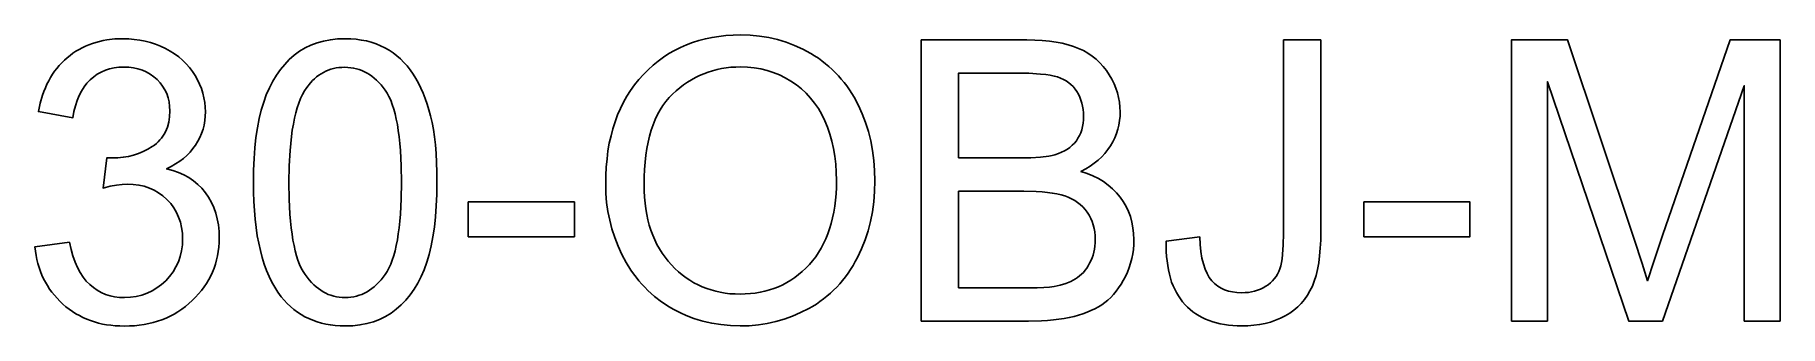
# Model space of a CAD drawing. Header units: millimetres. Extents: x -6.6 to 6.6, y -1.1 to 1.1.
import ezdxf

# ---------------------------------------------------------------- set-up
doc = ezdxf.new("R2010")
doc.units = ezdxf.units.MM
doc.layers.add('LASER_MARK', color=7, linetype='Continuous')

msp = doc.modelspace()

# ---------------------------------------------------------------- linework, layer by layer
at = {"layer": 'LASER_MARK'}
for points in [[(-6.326, -0.467), (-6.587, -0.501), (-6.583, -0.534), (-6.578, -0.566), (-6.572, -0.597), (-6.564, -0.628), (-6.555, -0.658), (-6.545, -0.687), (-6.534, -0.715), (-6.521, -0.742), (-6.507, -0.769), (-6.492, -0.794), (-6.476, -0.82), (-6.459, -0.844), (-6.44, -0.867), (-6.42, -0.89), (-6.399, -0.912), (-6.376, -0.933), (-6.353, -0.954), (-6.328, -0.972), (-6.303, -0.99), (-6.278, -1.006), (-6.251, -1.021), (-6.224, -1.035), (-6.196, -1.047), (-6.168, -1.058), (-6.138, -1.068), (-6.108, -1.077), (-6.077, -1.084), (-6.046, -1.09), (-6.013, -1.094), (-5.98, -1.097), (-5.946, -1.099), (-5.912, -1.1), (-5.873, -1.099), (-5.836, -1.097), (-5.799, -1.093), (-5.763, -1.088), (-5.728, -1.081), (-5.694, -1.073), (-5.661, -1.063), (-5.628, -1.052), (-5.597, -1.039), (-5.566, -1.024), (-5.536, -1.009), (-5.507, -0.991), (-5.478, -0.972), (-5.451, -0.952), (-5.424, -0.93), (-5.399, -0.907), (-5.374, -0.882), (-5.351, -0.857), (-5.33, -0.831), (-5.31, -0.804), (-5.292, -0.777), (-5.275, -0.749), (-5.26, -0.721), (-5.246, -0.692), (-5.234, -0.662), (-5.224, -0.632), (-5.215, -0.6), (-5.208, -0.569), (-5.203, -0.536), (-5.199, -0.503), (-5.196, -0.469), (-5.196, -0.435), (-5.197, -0.384), (-5.202, -0.336), (-5.21, -0.29), (-5.222, -0.246), (-5.236, -0.204), (-5.254, -0.165), (-5.276, -0.127), (-5.3, -0.092), (-5.327, -0.059), (-5.357, -0.029), (-5.39, -0.002), (-5.425, 0.022), (-5.463, 0.043), (-5.504, 0.061), (-5.547, 0.076), (-5.593, 0.088), (-5.558, 0.106), (-5.525, 0.125), (-5.494, 0.145), (-5.466, 0.167), (-5.439, 0.19), (-5.415, 0.214), (-5.394, 0.241), (-5.374, 0.268), (-5.357, 0.297), (-5.342, 0.326), (-5.329, 0.356), (-5.318, 0.387), (-5.31, 0.419), (-5.305, 0.452), (-5.301, 0.485), (-5.3, 0.519), (-5.301, 0.555), (-5.305, 0.59), (-5.311, 0.625), (-5.319, 0.66), (-5.33, 0.694), (-5.344, 0.727), (-5.359, 0.76), (-5.378, 0.793), (-5.398, 0.824), (-5.421, 0.854), (-5.445, 0.882), (-5.472, 0.908), (-5.501, 0.933), (-5.533, 0.956), (-5.566, 0.977), (-5.601, 0.996), (-5.638, 1.014), (-5.676, 1.029), (-5.715, 1.042), (-5.755, 1.052), (-5.795, 1.061), (-5.837, 1.066), (-5.879, 1.07), (-5.922, 1.071), (-5.983, 1.069), (-6.043, 1.062), (-6.071, 1.057), (-6.099, 1.051), (-6.127, 1.043), (-6.153, 1.035), (-6.179, 1.025), (-6.205, 1.015), (-6.229, 1.003), (-6.254, 0.99), (-6.277, 0.976), (-6.3, 0.961), (-6.322, 0.944), (-6.343, 0.927), (-6.364, 0.908), (-6.384, 0.889), (-6.403, 0.869), (-6.421, 0.847), (-6.438, 0.825), (-6.454, 0.802), (-6.469, 0.778), (-6.483, 0.753), (-6.496, 0.727), (-6.508, 0.7), (-6.519, 0.673), (-6.529, 0.644), (-6.547, 0.584), (-6.561, 0.52), (-6.3, 0.474), (-6.292, 0.52), (-6.281, 0.564), (-6.268, 0.604), (-6.253, 0.641), (-6.235, 0.676), (-6.216, 0.707), (-6.194, 0.735), (-6.17, 0.761), (-6.143, 0.783), (-6.116, 0.803), (-6.086, 0.819), (-6.055, 0.833), (-6.023, 0.843), (-5.989, 0.851), (-5.953, 0.855), (-5.916, 0.857), (-5.878, 0.855), (-5.843, 0.851), (-5.809, 0.843), (-5.776, 0.833), (-5.746, 0.82), (-5.717, 0.804), (-5.69, 0.784), (-5.665, 0.762), (-5.642, 0.738), (-5.623, 0.712), (-5.606, 0.685), (-5.592, 0.656), (-5.582, 0.625), (-5.574, 0.593), (-5.57, 0.56), (-5.568, 0.525), (-5.57, 0.481), (-5.576, 0.44), (-5.587, 0.402), (-5.594, 0.384), (-5.601, 0.367), (-5.61, 0.351), (-5.62, 0.335), (-5.631, 0.32), (-5.643, 0.306), (-5.656, 0.292), (-5.67, 0.28), (-5.685, 0.268), (-5.701, 0.257), (-5.735, 0.236), (-5.77, 0.218), (-5.806, 0.204), (-5.843, 0.191), (-5.881, 0.182), (-5.92, 0.175), (-5.96, 0.171), (-6.001, 0.17), (-6.043, 0.172), (-6.072, -0.057), (-6.02, -0.044), (-5.971, -0.035), (-5.928, -0.029), (-5.888, -0.028), (-5.844, -0.029), (-5.802, -0.035), (-5.762, -0.044), (-5.723, -0.057), (-5.687, -0.073), (-5.653, -0.093), (-5.62, -0.117), (-5.59, -0.144), (-5.562, -0.174), (-5.538, -0.206), (-5.518, -0.241), (-5.502, -0.277), (-5.489, -0.315), (-5.48, -0.355), (-5.474, -0.397), (-5.472, -0.441), (-5.474, -0.487), (-5.48, -0.531), (-5.49, -0.573), (-5.504, -0.614), (-5.522, -0.652), (-5.544, -0.689), (-5.57, -0.724), (-5.599, -0.757), (-5.632, -0.786), (-5.666, -0.812), (-5.702, -0.834), (-5.74, -0.852), (-5.78, -0.866), (-5.822, -0.876), (-5.865, -0.882), (-5.91, -0.884), (-5.948, -0.883), (-5.985, -0.878), (-6.02, -0.87), (-6.053, -0.86), (-6.086, -0.846), (-6.116, -0.829), (-6.145, -0.809), (-6.173, -0.786), (-6.199, -0.76), (-6.223, -0.73), (-6.245, -0.695), (-6.265, -0.657), (-6.284, -0.616), (-6.3, -0.57), (-6.314, -0.52)], [(-4.86, 0.592), (-4.878, 0.532), (-4.894, 0.468), (-4.907, 0.399), (-4.918, 0.326), (-4.927, 0.247), (-4.933, 0.165), (-4.936, 0.077), (-4.938, -0.014), (-4.937, -0.088), (-4.934, -0.159), (-4.93, -0.227), (-4.925, -0.293), (-4.917, -0.356), (-4.908, -0.417), (-4.897, -0.474), (-4.885, -0.53), (-4.871, -0.582), (-4.856, -0.632), (-4.838, -0.68), (-4.819, -0.725), (-4.799, -0.767), (-4.777, -0.807), (-4.753, -0.844), (-4.728, -0.878), (-4.705, -0.905), (-4.682, -0.93), (-4.657, -0.953), (-4.632, -0.975), (-4.605, -0.994), (-4.577, -1.012), (-4.549, -1.029), (-4.519, -1.043), (-4.489, -1.056), (-4.457, -1.068), (-4.424, -1.077), (-4.39, -1.085), (-4.356, -1.091), (-4.32, -1.095), (-4.283, -1.098), (-4.245, -1.099), (-4.188, -1.097), (-4.133, -1.091), (-4.081, -1.081), (-4.032, -1.067), (-3.985, -1.05), (-3.94, -1.028), (-3.898, -1.003), (-3.859, -0.973), (-3.822, -0.94), (-3.787, -0.904), (-3.755, -0.864), (-3.725, -0.822), (-3.697, -0.776), (-3.672, -0.726), (-3.649, -0.674), (-3.629, -0.618), (-3.611, -0.558), (-3.595, -0.494), (-3.582, -0.426), (-3.571, -0.352), (-3.563, -0.275), (-3.557, -0.192), (-3.553, -0.106), (-3.552, -0.014), (-3.553, 0.062), (-3.555, 0.135), (-3.559, 0.204), (-3.564, 0.269), (-3.571, 0.33), (-3.579, 0.386), (-3.589, 0.439), (-3.6, 0.488), (-3.613, 0.533), (-3.626, 0.577), (-3.641, 0.619), (-3.657, 0.66), (-3.674, 0.698), (-3.692, 0.735), (-3.711, 0.77), (-3.732, 0.804), (-3.754, 0.835), (-3.777, 0.865), (-3.801, 0.892), (-3.827, 0.918), (-3.855, 0.942), (-3.883, 0.964), (-3.913, 0.984), (-3.945, 1.002), (-3.978, 1.018), (-4.012, 1.032), (-4.048, 1.044), (-4.084, 1.054), (-4.123, 1.061), (-4.162, 1.067), (-4.203, 1.07), (-4.245, 1.071), (-4.302, 1.069), (-4.356, 1.063), (-4.408, 1.053), (-4.457, 1.04), (-4.504, 1.022), (-4.548, 1.001), (-4.59, 0.976), (-4.63, 0.946), (-4.667, 0.914), (-4.701, 0.877), (-4.734, 0.838), (-4.764, 0.795), (-4.791, 0.75), (-4.817, 0.7), (-4.84, 0.648)], [(-1.994, 0.801), (-2.029, 0.762), (-2.061, 0.722), (-2.091, 0.68), (-2.118, 0.637), (-2.144, 0.591), (-2.167, 0.544), (-2.188, 0.495), (-2.207, 0.444), (-2.224, 0.391), (-2.238, 0.337), (-2.251, 0.281), (-2.261, 0.223), (-2.268, 0.163), (-2.274, 0.101), (-2.277, 0.038), (-2.278, -0.028), (-2.276, -0.097), (-2.271, -0.166), (-2.261, -0.233), (-2.248, -0.3), (-2.231, -0.366), (-2.21, -0.431), (-2.185, -0.495), (-2.157, -0.558), (-2.124, -0.619), (-2.088, -0.677), (-2.069, -0.704), (-2.049, -0.731), (-2.028, -0.757), (-2.006, -0.782), (-1.983, -0.807), (-1.96, -0.83), (-1.935, -0.853), (-1.91, -0.875), (-1.856, -0.916), (-1.799, -0.954), (-1.769, -0.971), (-1.738, -0.988), (-1.708, -1.003), (-1.676, -1.017), (-1.645, -1.03), (-1.612, -1.042), (-1.58, -1.053), (-1.546, -1.062), (-1.513, -1.071), (-1.478, -1.078), (-1.408, -1.089), (-1.336, -1.096), (-1.262, -1.099), (-1.194, -1.097), (-1.126, -1.09), (-1.06, -1.08), (-0.995, -1.066), (-0.931, -1.047), (-0.868, -1.025), (-0.807, -0.998), (-0.746, -0.967), (-0.717, -0.951), (-0.688, -0.933), (-0.661, -0.914), (-0.634, -0.894), (-0.608, -0.873), (-0.582, -0.852), (-0.558, -0.829), (-0.534, -0.805), (-0.512, -0.781), (-0.49, -0.755), (-0.469, -0.728), (-0.449, -0.701), (-0.43, -0.672), (-0.411, -0.643), (-0.394, -0.613), (-0.377, -0.581), (-0.346, -0.516), (-0.32, -0.449), (-0.297, -0.38), (-0.279, -0.309), (-0.265, -0.236), (-0.255, -0.16), (-0.248, -0.083), (-0.246, -0.003), (-0.248, 0.076), (-0.254, 0.152), (-0.264, 0.227), (-0.277, 0.299), (-0.295, 0.369), (-0.316, 0.437), (-0.341, 0.503), (-0.37, 0.567), (-0.403, 0.629), (-0.421, 0.658), (-0.439, 0.686), (-0.459, 0.714), (-0.479, 0.74), (-0.5, 0.766), (-0.522, 0.791), (-0.545, 0.815), (-0.569, 0.838), (-0.594, 0.861), (-0.619, 0.882), (-0.646, 0.903), (-0.673, 0.923), (-0.701, 0.941), (-0.73, 0.959), (-0.79, 0.992), (-0.852, 1.021), (-0.916, 1.045), (-0.981, 1.065), (-1.048, 1.08), (-1.117, 1.091), (-1.188, 1.098), (-1.261, 1.1), (-1.316, 1.099), (-1.371, 1.095), (-1.424, 1.089), (-1.475, 1.081), (-1.526, 1.071), (-1.575, 1.058), (-1.622, 1.043), (-1.669, 1.025), (-1.714, 1.005), (-1.758, 0.983), (-1.801, 0.959), (-1.842, 0.932), (-1.882, 0.902), (-1.921, 0.871), (-1.958, 0.837)], [(0.104, -1.062), (0.914, -1.062), (1.012, -1.06), (1.058, -1.057), (1.102, -1.053), (1.143, -1.048), (1.183, -1.042), (1.221, -1.035), (1.257, -1.027), (1.291, -1.017), (1.324, -1.007), (1.356, -0.995), (1.385, -0.983), (1.414, -0.969), (1.441, -0.954), (1.466, -0.939), (1.49, -0.922), (1.513, -0.903), (1.534, -0.883), (1.555, -0.861), (1.575, -0.837), (1.594, -0.812), (1.612, -0.784), (1.629, -0.755), (1.646, -0.724), (1.66, -0.692), (1.673, -0.658), (1.684, -0.625), (1.693, -0.59), (1.7, -0.555), (1.705, -0.52), (1.708, -0.483), (1.709, -0.446), (1.707, -0.401), (1.702, -0.357), (1.694, -0.314), (1.683, -0.273), (1.668, -0.234), (1.65, -0.196), (1.629, -0.159), (1.605, -0.125), (1.578, -0.092), (1.548, -0.062), (1.515, -0.034), (1.479, -0.008), (1.441, 0.015), (1.4, 0.035), (1.355, 0.053), (1.309, 0.068), (1.345, 0.087), (1.379, 0.108), (1.41, 0.13), (1.439, 0.154), (1.466, 0.179), (1.49, 0.205), (1.512, 0.233), (1.532, 0.262), (1.549, 0.293), (1.564, 0.323), (1.577, 0.355), (1.587, 0.387), (1.595, 0.419), (1.601, 0.452), (1.605, 0.485), (1.606, 0.519), (1.604, 0.555), (1.601, 0.591), (1.594, 0.627), (1.585, 0.662), (1.573, 0.697), (1.559, 0.731), (1.542, 0.766), (1.522, 0.799), (1.501, 0.832), (1.477, 0.862), (1.451, 0.89), (1.423, 0.916), (1.393, 0.94), (1.362, 0.961), (1.328, 0.981), (1.292, 0.998), (1.254, 1.013), (1.212, 1.026), (1.168, 1.037), (1.121, 1.046), (1.071, 1.053), (1.017, 1.058), (0.961, 1.061), (0.901, 1.062), (0.104, 1.062)], [(2.206, -0.425), (1.952, -0.459), (1.952, -0.498), (1.953, -0.536), (1.955, -0.573), (1.959, -0.608), (1.964, -0.643), (1.97, -0.675), (1.977, -0.707), (1.985, -0.738), (1.994, -0.767), (2.005, -0.795), (2.017, -0.822), (2.03, -0.847), (2.045, -0.872), (2.06, -0.895), (2.077, -0.917), (2.095, -0.938), (2.114, -0.957), (2.134, -0.975), (2.155, -0.992), (2.177, -1.008), (2.201, -1.023), (2.225, -1.036), (2.25, -1.048), (2.276, -1.058), (2.304, -1.068), (2.332, -1.076), (2.361, -1.083), (2.392, -1.088), (2.423, -1.093), (2.455, -1.096), (2.489, -1.098), (2.523, -1.099), (2.57, -1.097), (2.614, -1.094), (2.658, -1.088), (2.699, -1.079), (2.74, -1.069), (2.778, -1.055), (2.816, -1.04), (2.851, -1.022), (2.885, -1.001), (2.917, -0.979), (2.946, -0.954), (2.972, -0.928), (2.997, -0.899), (3.019, -0.867), (3.038, -0.834), (3.056, -0.799), (3.071, -0.76), (3.084, -0.718), (3.095, -0.672), (3.104, -0.622), (3.111, -0.569), (3.116, -0.511), (3.119, -0.45), (3.12, -0.386), (3.12, 1.062), (2.839, 1.062), (2.839, -0.401), (2.837, -0.487), (2.832, -0.559), (2.828, -0.591), (2.823, -0.62), (2.817, -0.645), (2.81, -0.667), (2.802, -0.688), (2.793, -0.707), (2.782, -0.725), (2.769, -0.742), (2.755, -0.758), (2.74, -0.773), (2.723, -0.787), (2.704, -0.799), (2.685, -0.811), (2.664, -0.821), (2.643, -0.829), (2.62, -0.836), (2.597, -0.841), (2.573, -0.845), (2.548, -0.847), (2.522, -0.848), (2.487, -0.846), (2.454, -0.842), (2.423, -0.835), (2.394, -0.825), (2.367, -0.813), (2.342, -0.797), (2.318, -0.779), (2.297, -0.758), (2.278, -0.733), (2.261, -0.703), (2.246, -0.669), (2.234, -0.63), (2.223, -0.586), (2.215, -0.537), (2.209, -0.483)], [(4.559, -1.062), (4.83, -1.062), (4.83, 0.746), (5.445, -1.062), (5.699, -1.062), (6.316, 0.716), (6.316, -1.062), (6.587, -1.062), (6.587, 1.062), (6.209, 1.062), (5.7, -0.416), (5.633, -0.613), (5.587, -0.757), (5.546, -0.626), (5.486, -0.442), (4.983, 1.062), (4.559, 1.062)], [(-4.547, -0.711), (-4.562, -0.688), (-4.576, -0.662), (-4.589, -0.634), (-4.601, -0.602), (-4.612, -0.568), (-4.622, -0.532), (-4.631, -0.492), (-4.639, -0.45), (-4.646, -0.405), (-4.652, -0.358), (-4.658, -0.307), (-4.662, -0.254), (-4.668, -0.14), (-4.67, -0.014), (-4.667, 0.111), (-4.661, 0.227), (-4.656, 0.28), (-4.651, 0.332), (-4.644, 0.38), (-4.636, 0.426), (-4.627, 0.47), (-4.617, 0.511), (-4.606, 0.549), (-4.594, 0.585), (-4.581, 0.619), (-4.566, 0.649), (-4.551, 0.677), (-4.535, 0.703), (-4.507, 0.739), (-4.492, 0.755), (-4.477, 0.769), (-4.461, 0.783), (-4.444, 0.796), (-4.427, 0.807), (-4.409, 0.817), (-4.391, 0.826), (-4.372, 0.834), (-4.353, 0.84), (-4.333, 0.846), (-4.313, 0.85), (-4.292, 0.853), (-4.27, 0.854), (-4.248, 0.855), (-4.225, 0.854), (-4.203, 0.852), (-4.181, 0.849), (-4.16, 0.844), (-4.14, 0.838), (-4.119, 0.831), (-4.1, 0.822), (-4.08, 0.812), (-4.061, 0.801), (-4.043, 0.788), (-4.025, 0.774), (-4.008, 0.758), (-3.991, 0.741), (-3.974, 0.723), (-3.943, 0.683), (-3.928, 0.66), (-3.914, 0.634), (-3.901, 0.606), (-3.889, 0.574), (-3.878, 0.54), (-3.868, 0.504), (-3.859, 0.464), (-3.851, 0.422), (-3.844, 0.377), (-3.838, 0.329), (-3.832, 0.279), (-3.828, 0.226), (-3.822, 0.111), (-3.82, -0.014), (-3.822, -0.139), (-3.828, -0.254), (-3.832, -0.307), (-3.838, -0.357), (-3.844, -0.404), (-3.851, -0.449), (-3.859, -0.491), (-3.868, -0.531), (-3.878, -0.567), (-3.889, -0.601), (-3.901, -0.633), (-3.914, -0.661), (-3.928, -0.687), (-3.943, -0.71), (-3.974, -0.751), (-3.991, -0.769), (-4.008, -0.786), (-4.025, -0.802), (-4.043, -0.816), (-4.061, -0.829), (-4.08, -0.841), (-4.099, -0.851), (-4.118, -0.86), (-4.138, -0.867), (-4.159, -0.873), (-4.18, -0.878), (-4.201, -0.881), (-4.223, -0.883), (-4.245, -0.884), (-4.267, -0.883), (-4.289, -0.881), (-4.31, -0.878), (-4.331, -0.873), (-4.352, -0.867), (-4.372, -0.86), (-4.391, -0.851), (-4.41, -0.841), (-4.429, -0.829), (-4.447, -0.816), (-4.465, -0.802), (-4.482, -0.787), (-4.499, -0.77), (-4.516, -0.751)], [(-1.782, -0.637), (-1.807, -0.609), (-1.83, -0.579), (-1.852, -0.548), (-1.872, -0.516), (-1.891, -0.483), (-1.908, -0.448), (-1.923, -0.412), (-1.937, -0.375), (-1.949, -0.337), (-1.959, -0.297), (-1.968, -0.256), (-1.975, -0.214), (-1.981, -0.17), (-1.985, -0.125), (-1.988, -0.079), (-1.988, -0.032), (-1.988, 0.027), (-1.985, 0.084), (-1.981, 0.138), (-1.975, 0.191), (-1.967, 0.241), (-1.958, 0.289), (-1.947, 0.335), (-1.935, 0.379), (-1.92, 0.421), (-1.904, 0.46), (-1.887, 0.498), (-1.867, 0.533), (-1.846, 0.566), (-1.824, 0.597), (-1.799, 0.626), (-1.773, 0.653), (-1.746, 0.678), (-1.718, 0.701), (-1.69, 0.723), (-1.66, 0.743), (-1.631, 0.761), (-1.6, 0.778), (-1.569, 0.793), (-1.537, 0.807), (-1.505, 0.819), (-1.472, 0.829), (-1.438, 0.838), (-1.403, 0.845), (-1.368, 0.851), (-1.333, 0.855), (-1.296, 0.857), (-1.259, 0.858), (-1.208, 0.856), (-1.157, 0.851), (-1.108, 0.843), (-1.06, 0.831), (-1.013, 0.816), (-0.967, 0.798), (-0.923, 0.776), (-0.88, 0.751), (-0.839, 0.723), (-0.801, 0.693), (-0.765, 0.659), (-0.732, 0.623), (-0.701, 0.584), (-0.673, 0.543), (-0.647, 0.498), (-0.624, 0.451), (-0.603, 0.402), (-0.586, 0.351), (-0.57, 0.297), (-0.558, 0.241), (-0.549, 0.184), (-0.542, 0.124), (-0.538, 0.062), (-0.536, -0.001), (-0.537, -0.052), (-0.539, -0.101), (-0.543, -0.149), (-0.549, -0.195), (-0.556, -0.24), (-0.565, -0.283), (-0.575, -0.325), (-0.588, -0.365), (-0.601, -0.404), (-0.616, -0.441), (-0.633, -0.477), (-0.652, -0.512), (-0.672, -0.545), (-0.693, -0.576), (-0.716, -0.606), (-0.741, -0.635), (-0.767, -0.662), (-0.794, -0.687), (-0.822, -0.711), (-0.851, -0.732), (-0.88, -0.752), (-0.911, -0.771), (-0.942, -0.787), (-0.974, -0.802), (-1.008, -0.815), (-1.042, -0.827), (-1.076, -0.836), (-1.112, -0.844), (-1.149, -0.85), (-1.186, -0.854), (-1.225, -0.857), (-1.264, -0.858), (-1.302, -0.857), (-1.34, -0.855), (-1.377, -0.85), (-1.413, -0.844), (-1.448, -0.836), (-1.483, -0.827), (-1.516, -0.816), (-1.549, -0.803), (-1.581, -0.788), (-1.612, -0.772), (-1.643, -0.754), (-1.672, -0.734), (-1.701, -0.712), (-1.729, -0.689), (-1.756, -0.664)], [(0.386, 0.17), (0.386, 0.812), (0.81, 0.812), (0.916, 0.81), (1.005, 0.804), (1.044, 0.8), (1.078, 0.795), (1.108, 0.789), (1.133, 0.782), (1.156, 0.774), (1.178, 0.764), (1.198, 0.752), (1.217, 0.739), (1.234, 0.725), (1.25, 0.709), (1.265, 0.691), (1.278, 0.672), (1.29, 0.651), (1.3, 0.63), (1.309, 0.608), (1.316, 0.585), (1.322, 0.561), (1.326, 0.537), (1.328, 0.512), (1.329, 0.486), (1.328, 0.458), (1.326, 0.432), (1.321, 0.407), (1.315, 0.383), (1.308, 0.361), (1.298, 0.339), (1.287, 0.319), (1.275, 0.3), (1.26, 0.282), (1.244, 0.266), (1.226, 0.25), (1.207, 0.237), (1.186, 0.224), (1.163, 0.213), (1.139, 0.203), (1.113, 0.194), (1.091, 0.188), (1.066, 0.183), (1.005, 0.176), (0.932, 0.171), (0.845, 0.17)], [(0.386, -0.812), (0.386, -0.081), (0.877, -0.081), (0.972, -0.083), (1.016, -0.086), (1.056, -0.09), (1.093, -0.095), (1.128, -0.101), (1.159, -0.108), (1.188, -0.117), (1.214, -0.126), (1.239, -0.138), (1.262, -0.151), (1.284, -0.165), (1.304, -0.181), (1.323, -0.199), (1.341, -0.219), (1.357, -0.24), (1.371, -0.262), (1.383, -0.286), (1.394, -0.31), (1.402, -0.335), (1.409, -0.362), (1.414, -0.389), (1.416, -0.417), (1.417, -0.446), (1.417, -0.471), (1.415, -0.496), (1.411, -0.519), (1.407, -0.542), (1.401, -0.564), (1.394, -0.585), (1.385, -0.606), (1.375, -0.625), (1.364, -0.644), (1.353, -0.662), (1.341, -0.678), (1.328, -0.694), (1.314, -0.708), (1.299, -0.721), (1.284, -0.733), (1.268, -0.743), (1.234, -0.762), (1.195, -0.778), (1.152, -0.791), (1.106, -0.801), (1.073, -0.806), (1.03, -0.809), (0.978, -0.811), (0.914, -0.812)], [(-3.316, -0.425), (-2.514, -0.425), (-2.514, -0.162), (-3.316, -0.162)], [(3.445, -0.425), (4.246, -0.425), (4.246, -0.162), (3.445, -0.162)]]:
    msp.add_lwpolyline(points, close=True, dxfattribs=at)

doc.saveas('drawing.dxf')
